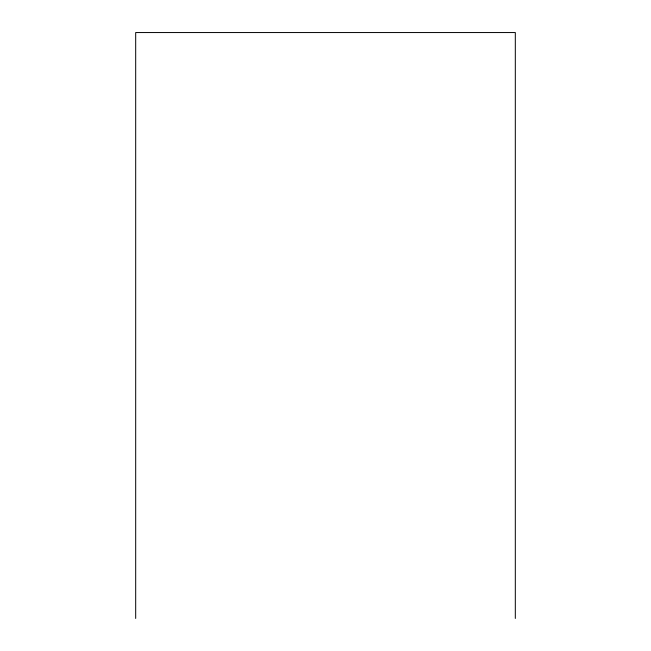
<?xml version="1.0" encoding="UTF-8"?>
<svg xmlns="http://www.w3.org/2000/svg" width="651" height="651" viewBox="0 0 651 651"><rect width="100%" height="100%" fill="white"/><g stroke="black" fill="none" stroke-linecap="round" stroke-linejoin="round"><path stroke-width="0.98" d="M515.315 618.45L515.315 32.55L135.685 32.55L135.685 618.45"/></g></svg>
